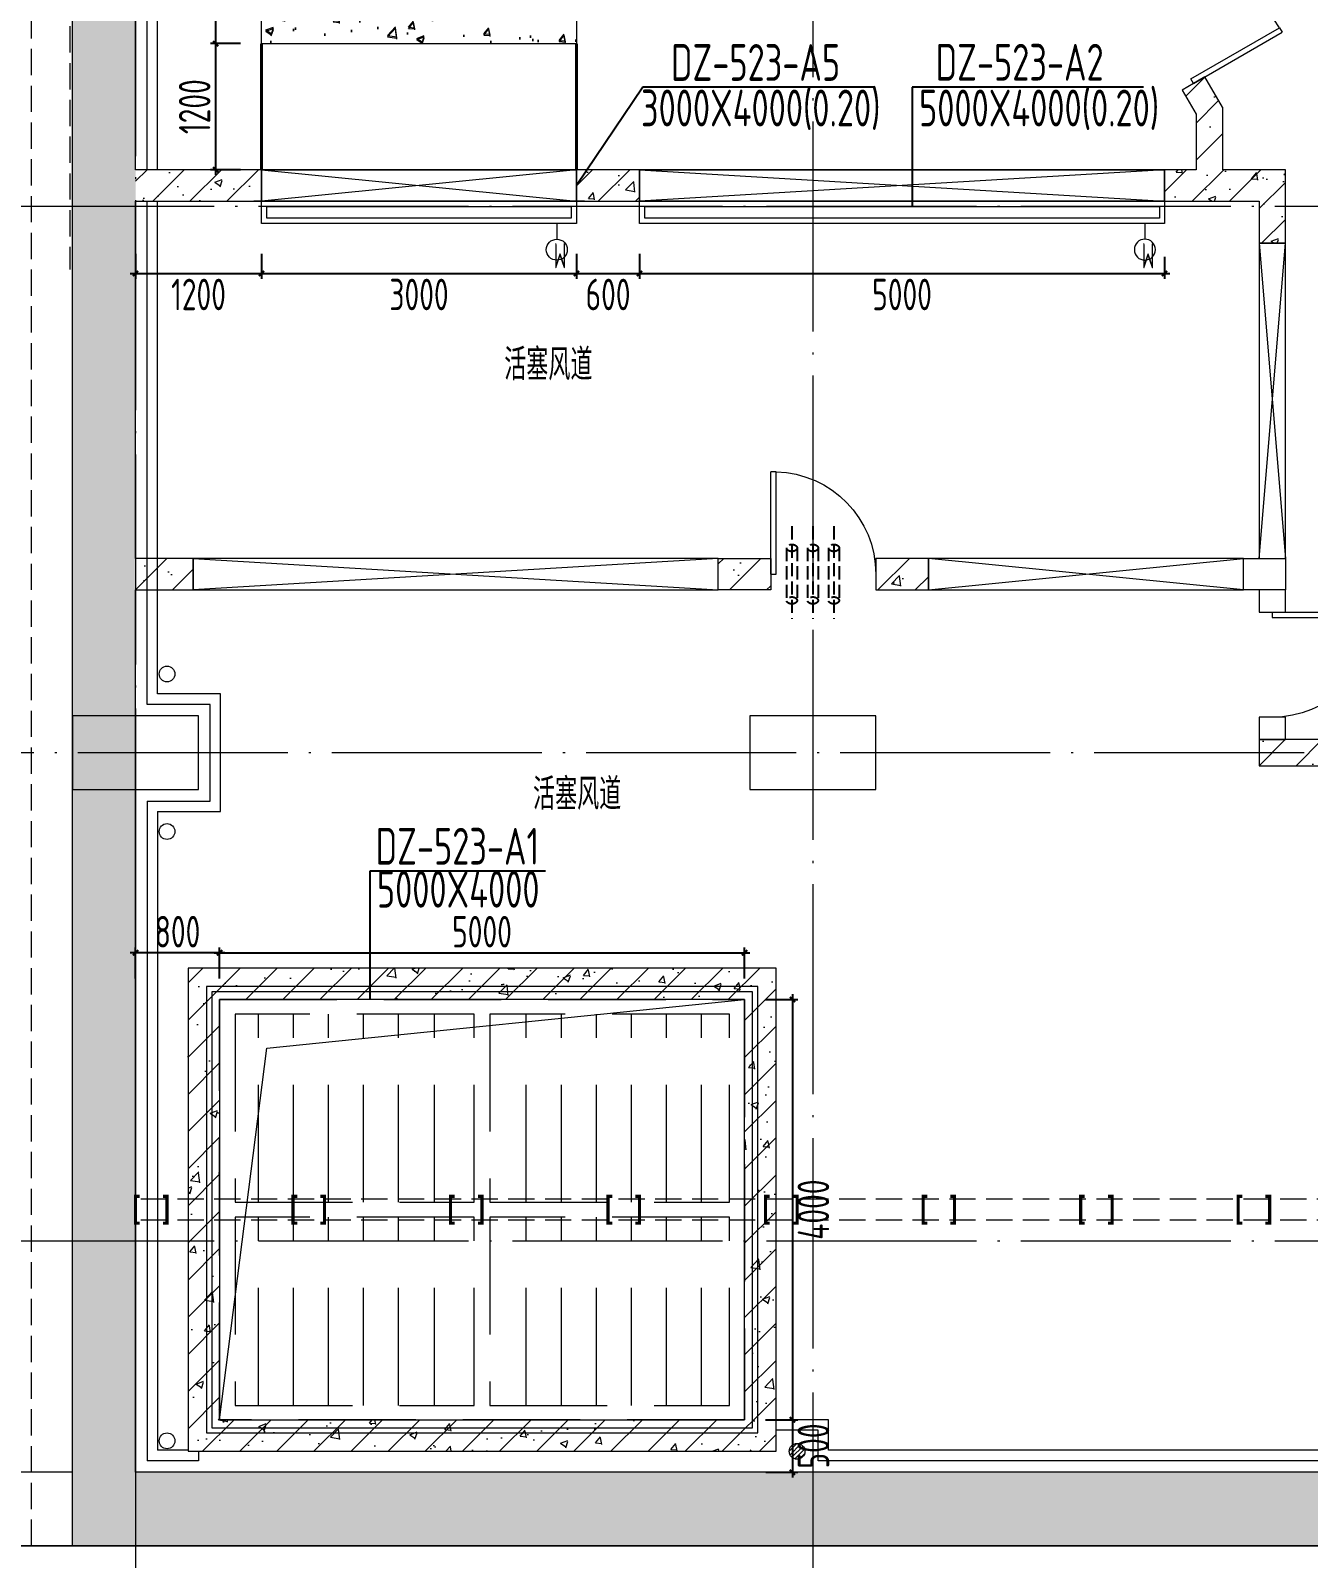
# Model space of a CAD drawing. Extents: x 4 to 13611208, y -605838 to 574722.
# Drawn here: x 13169947 to 13182117, y 181840 to 196385 of the extents above; entities that cross this region are included whole.
import ezdxf

# ---------------------------------------------------------------- set-up
doc = ezdxf.new("R2010")
doc.units = 0
doc.header["$LTSCALE"] = 1000
doc.header["$MEASUREMENT"] = 0
doc.linetypes.add('DASH', pattern=[0.35, 0.25, -0.1])
doc.linetypes.add('DOTE', pattern=[2.42, 2, -0.2, 0.02, -0.2])
for name, color, linetype, lineweight in [('pipe排水', 8, 'Continuous', 5), ('SDF-设备', 1, 'Continuous', 5), ('SDF-风管', 3, 'Continuous', 20), ('SDF-风阀', 51, 'Continuous', 5), ('建筑底图', 8, 'Continuous', 13)]:
    doc.layers.add(name, color=color, linetype=linetype, lineweight=lineweight)
doc.layers.add('SDF-标注', color=7, linetype='Continuous')
doc.styles.add('67', font='gbenor.shx', dxfattribs={"width": 0.7, "bigfont": 'hztxt.shx'})
doc.styles.add('C', font='HZTXT_E', dxfattribs={"width": 0.7, "bigfont": 'HZTXT'})
doc.styles.add('du', font='gbenor.shx', dxfattribs={"width": 0.8, "bigfont": 'hztxt.shx'})
doc.styles.get("Standard").update_dxf_attribs({"font": 'gbenor.shx', "bigfont": 'gbcbig.shx'})
doc.styles.add('晓游', font='gbenor.shx', dxfattribs={"width": 0.8, "bigfont": 'hztxt.shx'})
doc.dimstyles.new('67', dxfattribs={"dimscale": 100, "dimtxt": 3, "dimasz": 0.5, "dimexe": 0.5, "dimexo": 2, "dimgap": 0.5, "dimtad": 2, "dimdec": 0, "dimrnd": 5, "dimzin": 0, "dimdsep": 46, "dimtxsty": 'du', "dimblk": 'ARCHTICK', "dimcen": 0, "dimdle": 0.5, "dimclrd": 256, "dimclre": 256, "dimclrt": 256, "dimazin": 0, "dimtfac": 1, "dimtdec": 0, "dimtix": 1, "dimtmove": 2, "dimatfit": 3, "dimfxl": 100, "dimtolj": 1, "dimtzin": 0, "dimlwd": -1, "dimlwe": -1, "dimarcsym": 0})
doc.dimstyles.new('_TCH_ARCH', dxfattribs={"dimtxt": 3.5, "dimasz": 1, "dimexe": 1.5, "dimexo": 0, "dimgap": 0.5, "dimtad": 1, "dimdec": 0, "dimzin": 0, "dimdsep": 46, "dimtxsty": '晓游', "dimblk": 'ARCHTICK', "dimcen": 1, "dimdle": 1, "dimclrd": 256, "dimclre": 256, "dimclrt": 256, "dimazin": 2, "dimtfac": 1, "dimtdec": 0, "dimtix": 1, "dimtmove": 1, "dimatfit": 3, "dimldrblk": 'NONE', "dimtolj": 1, "dimtzin": 0, "dimlwd": -1, "dimlwe": -1, "dimarcsym": 0})
pattern_1 = [(45, (793255.26, 8e-09), (-176.7766953, 176.7766953), []), (50, (793255.26, 8e-09), (717.260183, -62.752135), [75, -825]), (355, (793255.26, 8e-09), (-138.751334, 752.192134), [60, -660]), (100.4514, (793315, -5.2), (578.50938, 689.439542), [63.74019, -701.14211]), (46.1842, (793255.26, 200), (1067.24105, -165.519014), [112.5, -1237.5]), (96.6356, (793344.2, 186.2), (934.662706, 974.11787), [95.61029, -1051.713]), (351.1842, (793255.3, 200), (934.66195, 974.1186), [90, -990]), (21, (793355.26, 150), (596.907052, -402.61889), [75, -825]), (326, (793355.26, 150), (243.31533, 725.150045), [60, -660]), (71.4514, (793405, 116.45), (840.22263, 322.530497), [63.74019, -701.14211]), (37.5, (793255.26, 8e-09), (12.1598553, 332.893854), [0, -652, 0, -670, 0, -662.5]), (7.5, (793255.26, 8e-09), (263.069537, 394.411712), [0, -382, 0, -637, 0, -252.5]), (327.5, (793032.26, 8e-09), (533.822436, -22.554872), [0, -250, 0, -780, 0, -1035]), (317.5, (792932.26, 8e-09), (583.18617, 100.104982), [0, -325, 0, -518, 0, -735])]

# ---------------------------------------------------------------- blocks, each defined once
blk = doc.blocks.new('地漏')
at = {"layer": 'pipe排水'}
h = blk.add_hatch(dxfattribs=at)
h.set_pattern_fill('ANSI31', color=8, scale=25, style=0)
h.set_pattern_definition([(45, (-444803.95, -349136.397), (-28.0633004, 28.0633004), [])])
h.paths.add_polyline_path([(100, 0, 1), (-100, 0, 1)])
blk.add_circle((0, 0), 100, dxfattribs=at)
blk = doc.blocks.new('$DorLib2D$00000001')
for p, q in [((0.45, 0.975), (0.5, 0.975)), ((0.45, 0), (0.45, 0.975)), ((0.5, 0), (0.5, 0.975)), ((0.5, 0), (0.45, 0))]:
    blk.add_line(p, q)
at = {"lineweight": 13}
blk.add_arc((0.475, 0), 0.975, 91.4693, 180, dxfattribs=at)
blk = doc.blocks.new('_FZH')
blk.add_lwpolyline([(-0.5, -0.5), (0.5, -0.5), (0.5, 0.5), (-0.5, 0.5)], close=True)
blk = doc.blocks.new('风机')
at = {"color": 1}
for p, q in [((-1000, 2000), (-1085, 1926)), ((-1085, 1926), (-942, 1882)), ((1000, 2000), (-1000, 2000)), ((1085, 1926), (942, 1882)), ((1000, 2000), (1085, 1926)), ((-942, 1882), (-1000, 1800)), ((1000, 1800), (-1000, 1800)), ((-1000, 1800), (-1000, 200)), ((942, 1882), (1000, 1800)), ((1000, 200), (1000, 1800)), ((1000, 1600), (-1000, 1600)), ((-450, 650), (-450, 1640)), ((-450, 1640), (450, 1640)), ((450, 650), (450, 1640)), ((-450, 1535), (-967, 1461)), ((-967, 1461), (-967, 1191)), ((450, 1522), (967, 1461)), ((967, 1461), (967, 1191)), ((-450, 1136), (-967, 1191)), ((450, 1146), (967, 1191)), ((-321, 1047), (-321, 310)), ((-321, 1047), (321, 1047)), ((321, 1047), (321, 310)), ((1000, 650), (-1000, 650)), ((-450, 650), (-321, 650)), ((321, 650), (450, 650)), ((-1000, 200), (1000, 200)), ((-942, 118), (-1000, 200)), ((942, 118), (1000, 200)), ((-1085, 74), (-942, 118)), ((-1000, 0), (-1085, 74)), ((-1000, 0), (1000, 0)), ((21, 110), (-121, 110)), ((-21, 110), (121, 110)), ((1085, 74), (942, 118)), ((1000, 0), (1085, 74))]:
    blk.add_line(p, q, dxfattribs=at)
for centre, radius, start, end in [((0, 1539), 461, 12.6544, 167.3456), ((-121, 310), 200, 180, 270), ((121, 310), 200, 270, 360)]:
    blk.add_arc(centre, radius, start, end, dxfattribs=at)
blk = doc.blocks.new('消声器(标准)')
at = {"color": 1}
for p, q in [((1000, 750), (300, 750)), ((700, 500), (0, 500)), ((1000, 250), (300, 250))]:
    blk.add_line(p, q, dxfattribs=at)
blk.add_lwpolyline([(0, 0), (1000, 0), (1000, 1000), (0, 1000)], close=True, dxfattribs=at)
at = {"color": 1, "style": '67', "width": 0.8, "flags": 1}
blk.add_attdef('1', (1000, 500), '', height=300, dxfattribs=at)
blk = doc.blocks.new('A$C236A5DBC')
at = {"layer": 'SDF-风管'}
for p, q in [((-1500, 2000), (0, 0)), ((0, 0), (1500, 2000))]:
    blk.add_line(p, q, dxfattribs=at)
at = {"layer": 'SDF-风管', "const_width": 35}
for points in [[(-1000, 0), (-1500, 2000)], [(1500, 2000), (1000, 0)], [(-1500, -4000), (-1000, -2000)], [(1500, -4000), (1000, -2000)]]:
    blk.add_lwpolyline(points, dxfattribs=at)
at = {"layer": 'SDF-风管'}
blk.add_lwpolyline([(-1500, -4000), (0, -2000), (1500, -4000)], dxfattribs=at)
at = {"layer": 'SDF-设备', "color": 1, "lineweight": -2, "xscale": -2.999999999999999, "rotation": 359.9999999999999}
for p, yscale in [((1500, 2000), 3), ((1500, -6000), 1.999999999999999)]:
    blk.add_blockref('消声器(标准)', p, dxfattribs=dict(at, yscale=yscale))
at = {"layer": 'SDF-设备', "color": 1, "xscale": -1, "rotation": 359.9999999999999}
blk.add_blockref('风机', (0, -2000), dxfattribs=at)
blk = doc.blocks.new('dasdfadfsa')
at = {"layer": 'SDF-风阀'}
for p, q in [((0, -232), (0, -444)), ((4950, -282), (50, -282)), ((50, -282), (50, -394)), ((4950, -394), (4950, -282)), ((5000, -444), (5000, -232)), ((50, -394), (4950, -394)), ((0, -444), (5000, -444)), ((188, -444), (188, -592))]:
    blk.add_line(p, q, dxfattribs=at)
blk.add_lwpolyline([(5000, -232), (0, -232), (0, 68), (5000, 68)], close=True, dxfattribs=at)
at = {"layer": 'SDF-风阀', "const_width": 15}
blk.add_lwpolyline([(5076, -232), (-76, -232)], dxfattribs=at)
at = {"layer": 'SDF-风阀'}
blk.add_circle((188, -692), 100, dxfattribs=at)
at = {"layer": 'SDF-风阀', "width": 0.6}
blk.add_text('M', height=240, rotation=180, dxfattribs=at).set_placement((217, -630))
blk = doc.blocks.new('_ArchTick')
at = {"color": 0, "linetype": 'ByBlock', "const_width": 0.4}
blk.add_lwpolyline([(-0.5, -0.5), (0.5, 0.5)], dxfattribs=at)
blk = doc.blocks.new('*D348')
at = {"layer": 'SDF-标注', "transparency": 16777216}
for p, q in [((13171947, 198260), (13171660, 198260)), ((13171710, 198310), (13171710, 196210)), ((13171947, 196260), (13171660, 196260))]:
    blk.add_line(p, q, dxfattribs=at)
at = {"layer": 'SDF-标注', "transparency": 16777216, "xscale": 50, "yscale": 50, "zscale": 50}
for p, rotation in [((13171710, 198260), 90), ((13171710, 196260), 270)]:
    blk.add_blockref('_ArchTick', p, dxfattribs=dict(at, rotation=rotation))
at = {"layer": 'SDF-标注', "transparency": 16777216, "insert": (13171510, 197260), "char_height": 300, "attachment_point": 5, "rotation": 90, "style": 'du'}
blk.add_mtext('\\A1;2000', dxfattribs=at)
blk = doc.blocks.new('*D349')
at = {"layer": 'SDF-标注', "transparency": 16777216}
for p, q in [((13171947, 196260), (13171660, 196260)), ((13171710, 196310), (13171710, 195010)), ((13171947, 195060), (13171660, 195060))]:
    blk.add_line(p, q, dxfattribs=at)
at = {"layer": 'SDF-标注', "transparency": 16777216, "xscale": 50, "yscale": 50, "zscale": 50}
for p, rotation in [((13171710, 196260), 90), ((13171710, 195060), 270)]:
    blk.add_blockref('_ArchTick', p, dxfattribs=dict(at, rotation=rotation))
at = {"layer": 'SDF-标注', "transparency": 16777216, "insert": (13171510, 195660), "char_height": 300, "attachment_point": 5, "rotation": 90, "style": 'du'}
blk.add_mtext('\\A1;1200', dxfattribs=at)
blk = doc.blocks.new('*D350')
at = {"layer": 'SDF-标注', "transparency": 16777216}
for p, q in [((13170947, 194260), (13170947, 194022)), ((13172147, 194260), (13172147, 194022)), ((13170897, 194072), (13172197, 194072))]:
    blk.add_line(p, q, dxfattribs=at)
at = {"layer": 'SDF-标注', "transparency": 16777216, "xscale": 50, "yscale": 50, "zscale": 50, "rotation": 180}
blk.add_blockref('_ArchTick', (13170947, 194072), dxfattribs=at)
at = {"layer": 'SDF-标注', "transparency": 16777216, "xscale": 50, "yscale": 50, "zscale": 50}
blk.add_blockref('_ArchTick', (13172147, 194072), dxfattribs=at)
at = {"layer": 'SDF-标注', "transparency": 16777216, "insert": (13171547, 193872), "char_height": 300, "attachment_point": 5, "style": 'du'}
blk.add_mtext('\\A1;1200', dxfattribs=at)
blk = doc.blocks.new('_None')
blk = doc.blocks.new('*D351')
at = {"layer": 'SDF-标注', "transparency": 16777216}
for p, q in [((13172147, 194260), (13172147, 194022)), ((13175147, 194260), (13175147, 194022)), ((13172097, 194072), (13175197, 194072))]:
    blk.add_line(p, q, dxfattribs=at)
at = {"layer": 'SDF-标注', "transparency": 16777216, "xscale": 50, "yscale": 50, "zscale": 50, "rotation": 180}
blk.add_blockref('_ArchTick', (13172147, 194072), dxfattribs=at)
at = {"layer": 'SDF-标注', "transparency": 16777216, "xscale": 50, "yscale": 50, "zscale": 50}
blk.add_blockref('_ArchTick', (13175147, 194072), dxfattribs=at)
at = {"layer": 'SDF-标注', "transparency": 16777216, "insert": (13173647, 193872), "char_height": 300, "attachment_point": 5, "style": 'du'}
blk.add_mtext('\\A1;3000', dxfattribs=at)
blk = doc.blocks.new('*D352')
at = {"layer": 'SDF-标注', "transparency": 16777216}
for p, q in [((13175147, 194260), (13175147, 194022)), ((13175747, 194260), (13175747, 194022)), ((13175097, 194072), (13175797, 194072))]:
    blk.add_line(p, q, dxfattribs=at)
at = {"layer": 'SDF-标注', "transparency": 16777216, "xscale": 50, "yscale": 50, "zscale": 50, "rotation": 180}
blk.add_blockref('_ArchTick', (13175147, 194072), dxfattribs=at)
at = {"layer": 'SDF-标注', "transparency": 16777216, "xscale": 50, "yscale": 50, "zscale": 50}
blk.add_blockref('_ArchTick', (13175747, 194072), dxfattribs=at)
at = {"layer": 'SDF-标注', "transparency": 16777216, "insert": (13175447, 193872), "char_height": 300, "attachment_point": 5, "style": 'du'}
blk.add_mtext('\\A1;600', dxfattribs=at)
blk = doc.blocks.new('dz3000')
at = {"layer": 'SDF-风阀'}
for p, q in [((0, -512), (0, -300)), ((50, -350), (2950, -350)), ((50, -462), (50, -350)), ((2950, -350), (2950, -462)), ((3000, -300), (3000, -512)), ((3000, -512), (0, -512)), ((2950, -462), (50, -462)), ((2812, -512), (2812, -661))]:
    blk.add_line(p, q, dxfattribs=at)
blk.add_lwpolyline([(0, -300), (3000, -300), (3000, 0), (0, 0)], close=True, dxfattribs=at)
at = {"layer": 'SDF-风阀', "const_width": 15}
blk.add_lwpolyline([(-76, -300), (3076, -300)], dxfattribs=at)
at = {"layer": 'SDF-风阀'}
blk.add_circle((2812, -761), 100, dxfattribs=at)
at = {"layer": 'SDF-风阀', "text_generation_flag": 4, "width": 0.6}
blk.add_text('M', height=240, dxfattribs=at).set_placement((2783, -698))
blk = doc.blocks.new('D电动组合风阀')
at = {"layer": 'SDF-风阀', "linetype": 'DASH'}
for p, q in [((82.2, 965.7), (82.2, 517.7)), ((148.9, 965.7), (148.9, 517.7)), ((215.6, 965.7), (215.6, 517.7)), ((282.2, 965.7), (282.2, 517.7)), ((348.9, 965.7), (348.9, 517.7)), ((416.3, 965.7), (416.3, 517.7)), ((590.9, 965.7), (590.9, 517.7)), ((659.2, 965.7), (659.2, 517.7)), ((725.9, 965.7), (725.9, 517.7)), ((792.6, 965.7), (792.6, 517.7)), ((859.2, 965.7), (859.2, 517.7)), ((925.9, 965.7), (925.9, 517.7)), ((82.2, 482.3), (82.2, 34.3)), ((148.9, 482.3), (148.9, 34.3)), ((215.6, 482.3), (215.6, 34.3)), ((282.2, 482.3), (282.2, 34.3)), ((348.9, 482.3), (348.9, 34.3)), ((416.3, 482.3), (416.3, 34.3)), ((590.9, 482.3), (590.9, 34.3)), ((659.2, 482.3), (659.2, 34.3)), ((725.9, 482.3), (725.9, 34.3)), ((792.6, 482.3), (792.6, 34.3)), ((859.2, 482.3), (859.2, 34.3)), ((925.9, 482.3), (925.9, 34.3))]:
    blk.add_line(p, q, dxfattribs=at)
for points in [[(0, 0), (1000, 0), (1000, 1000), (0, 1000)], [(0, 1000), (1000, 1000), (1000, 0), (0, 0)], [(1000, 1000), (1000, 0), (0, 0), (0, 1000)], [(28.6, 965.7), (28.6, 517.7), (485.5, 517.7), (485.5, 965.7)], [(515, 965.7), (515, 517.7), (970.4, 517.7), (970.4, 965.7)], [(28.6, 482.3), (28.6, 34.3), (485.5, 34.3), (485.5, 482.3)], [(515, 482.3), (515, 34.3), (970.4, 34.3), (970.4, 482.3)]]:
    blk.add_lwpolyline(points, close=True, dxfattribs=at)
at = {"layer": 'SDF-风阀', "linetype": 'DASH', "ltscale": 2}
blk.add_lwpolyline([(0, 1000), (0, 0), (1000, 0), (1000, 1000)], close=True, dxfattribs=at)
blk = doc.blocks.new('*D2046')
at = {"layer": 'SDF-标注', "transparency": 16777216}
for p, q in [((13177203, 187210), (13177203, 183110)), ((13176947, 187160), (13177253, 187160)), ((13176947, 183160), (13177253, 183160))]:
    blk.add_line(p, q, dxfattribs=at)
at = {"layer": 'SDF-标注', "transparency": 16777216, "xscale": 50, "yscale": 50, "zscale": 50}
for p, rotation in [((13177203, 187160), 90), ((13177203, 183160), 270)]:
    blk.add_blockref('_ArchTick', p, dxfattribs=dict(at, rotation=rotation))
at = {"layer": 'SDF-标注', "transparency": 16777216, "insert": (13177403, 185160), "char_height": 300, "attachment_point": 5, "rotation": 90, "style": 'du'}
blk.add_mtext('\\A1;4000', dxfattribs=at)
blk = doc.blocks.new('*D2047')
at = {"layer": 'SDF-标注', "transparency": 16777216}
for p, q in [((13176947, 183160), (13177253, 183160)), ((13177203, 183210), (13177203, 182610)), ((13176950, 182660), (13177253, 182660))]:
    blk.add_line(p, q, dxfattribs=at)
at = {"layer": 'SDF-标注', "transparency": 16777216, "xscale": 50, "yscale": 50, "zscale": 50}
for p, rotation in [((13177203, 183160), 90), ((13177203, 182660), 270)]:
    blk.add_blockref('_ArchTick', p, dxfattribs=dict(at, rotation=rotation))
at = {"layer": 'SDF-标注', "transparency": 16777216, "insert": (13177403, 182910), "char_height": 300, "attachment_point": 5, "rotation": 90, "style": 'du'}
blk.add_mtext('\\A1;500', dxfattribs=at)
blk = doc.blocks.new('*D2048')
at = {"layer": 'SDF-标注', "transparency": 16777216}
for p, q in [((13171747, 187360), (13171747, 187656)), ((13176747, 187360), (13176747, 187656)), ((13171697, 187606), (13176797, 187606))]:
    blk.add_line(p, q, dxfattribs=at)
at = {"layer": 'SDF-标注', "transparency": 16777216, "xscale": 50, "yscale": 50, "zscale": 50, "rotation": 180}
blk.add_blockref('_ArchTick', (13171747, 187606), dxfattribs=at)
at = {"layer": 'SDF-标注', "transparency": 16777216, "xscale": 50, "yscale": 50, "zscale": 50}
blk.add_blockref('_ArchTick', (13176747, 187606), dxfattribs=at)
at = {"layer": 'SDF-标注', "transparency": 16777216, "insert": (13174247, 187806), "char_height": 300, "attachment_point": 5, "style": 'du'}
blk.add_mtext('\\A1;5000', dxfattribs=at)
blk = doc.blocks.new('*D2049')
at = {"layer": 'SDF-标注', "transparency": 16777216}
for p, q in [((13170947, 187360), (13170947, 187656)), ((13171747, 187360), (13171747, 187656)), ((13171797, 187606), (13170897, 187606))]:
    blk.add_line(p, q, dxfattribs=at)
at = {"layer": 'SDF-标注', "transparency": 16777216, "xscale": 50, "yscale": 50, "zscale": 50, "rotation": 180}
blk.add_blockref('_ArchTick', (13170947, 187606), dxfattribs=at)
at = {"layer": 'SDF-标注', "transparency": 16777216, "xscale": 50, "yscale": 50, "zscale": 50}
blk.add_blockref('_ArchTick', (13171747, 187606), dxfattribs=at)
at = {"layer": 'SDF-标注', "transparency": 16777216, "insert": (13171347, 187806), "char_height": 300, "attachment_point": 5, "style": 'du'}
blk.add_mtext('\\A1;800', dxfattribs=at)
blk = doc.blocks.new('*D2278')
at = {"layer": 'SDF-标注', "transparency": 16777216}
for p, q in [((13175747, 194260), (13175747, 194022)), ((13180747, 194229), (13180747, 194022)), ((13175697, 194072), (13180797, 194072))]:
    blk.add_line(p, q, dxfattribs=at)
at = {"layer": 'SDF-标注', "transparency": 16777216, "xscale": 50, "yscale": 50, "zscale": 50, "rotation": 180}
blk.add_blockref('_ArchTick', (13175747, 194072), dxfattribs=at)
at = {"layer": 'SDF-标注', "transparency": 16777216, "xscale": 50, "yscale": 50, "zscale": 50}
blk.add_blockref('_ArchTick', (13180747, 194072), dxfattribs=at)
at = {"layer": 'SDF-标注', "transparency": 16777216, "insert": (13178247, 193872), "char_height": 300, "attachment_point": 5, "style": 'du'}
blk.add_mtext('\\A1;5000', dxfattribs=at)

msp = doc.modelspace()

# ---------------------------------------------------------------- hatches: boundary and pattern name
at = {"layer": '建筑底图'}
h = msp.add_hatch(dxfattribs=at)
h.set_pattern_fill('钢筋混凝土', color=256, scale=100, style=0)
h.set_pattern_definition(pattern_1)
h.paths.add_polyline_path([(13170347.4, 181959.5), (13170947.4, 181959.5), (13170947.4, 207459.5), (13170347.4, 207459.5)])
h = msp.add_hatch(dxfattribs=at)
h.set_pattern_fill('混凝土', color=256, scale=100, style=0)
h.set_pattern_definition([(50, (793255.26, -12), (717.260183, -62.752135), [75, -825]), (355, (793255.26, -12), (-138.751334, 752.192134), [60, -660]), (100.4514, (793315, -17.2), (578.50938, 689.439542), [63.74019, -701.14211]), (46.1842, (793255.26, 188), (1067.24105, -165.519014), [112.5, -1237.5]), (96.6356, (793344.2, 174.2), (934.662706, 974.11787), [95.61029, -1051.713]), (351.1842, (793255.3, 188), (934.66195, 974.1186), [90, -990]), (21, (793355.26, 138), (596.907052, -402.61889), [75, -825]), (326, (793355.26, 138), (243.31533, 725.150045), [60, -660]), (71.4514, (793405, 104.45), (840.22263, 322.530497), [63.74019, -701.14211]), (37.5, (793255.26, -12), (12.1598553, 332.893854), [0, -652, 0, -670, 0, -662.5]), (7.5, (793255.26, -12), (263.069537, 394.411712), [0, -382, 0, -637, 0, -252.5]), (327.5, (793032.26, -12), (533.822436, -22.554872), [0, -250, 0, -780, 0, -1035]), (317.5, (792932.26, -12), (583.18617, 100.104982), [0, -325, 0, -518, 0, -735])])
h.paths.add_polyline_path([(13175147.4, 196259.5), (13172147.4, 196259.5), (13172147.4, 198259.5), (13175147.4, 198259.5)])
h = msp.add_hatch(dxfattribs=at)
h.set_pattern_fill('混凝土', color=256, scale=100, style=0)
h.set_pattern_definition([(50, (793255.26, 8e-09), (717.260183, -62.752135), [75, -825]), (355, (793255.26, 8e-09), (-138.751334, 752.192134), [60, -660]), (100.4514, (793315, -5.2), (578.50938, 689.439542), [63.74019, -701.14211]), (46.1842, (793255.26, 200), (1067.24105, -165.519014), [112.5, -1237.5]), (96.6356, (793344.2, 186.2), (934.662706, 974.11787), [95.61029, -1051.713]), (351.1842, (793255.3, 200), (934.66195, 974.1186), [90, -990]), (21, (793355.26, 150), (596.907052, -402.61889), [75, -825]), (326, (793355.26, 150), (243.31533, 725.150045), [60, -660]), (71.4514, (793405, 116.45), (840.22263, 322.530497), [63.74019, -701.14211]), (37.5, (793255.26, 8e-09), (12.1598553, 332.893854), [0, -652, 0, -670, 0, -662.5]), (7.5, (793255.26, 8e-09), (263.069537, 394.411712), [0, -382, 0, -637, 0, -252.5]), (327.5, (793032.26, 8e-09), (533.822436, -22.554872), [0, -250, 0, -780, 0, -1035]), (317.5, (792932.26, 8e-09), (583.18617, 100.104982), [0, -325, 0, -518, 0, -735])])
h.paths.add_polyline_path([(13175147.4, 196259.5), (13172147.4, 196259.5), (13172147.4, 198259.5), (13175147.4, 198259.5)])
h = msp.add_hatch(dxfattribs=at)
h.set_pattern_fill('钢筋混凝土', color=256, scale=100, style=0)
h.set_pattern_definition(pattern_1)
h.paths.add_polyline_path([(13181130.6, 195943.6), (13180914.1, 195818.6), (13181047.4, 195587.8), (13181047.4, 195059.5), (13180747.4, 195059.5), (13180747.4, 194759.5), (13181647.4, 194759.5), (13181647.4, 194359.5), (13181897.4, 194359.5), (13181897.4, 195059.5), (13181297.4, 195059.5), (13181297.4, 195654.8)])
h = msp.add_hatch(dxfattribs=at)
h.set_pattern_fill('钢筋混凝土', color=256, scale=100, style=0)
h.set_pattern_definition(pattern_1)
edge = h.paths.add_edge_path()
edge.add_line((13170947.4, 194759.5), (13172147.4, 194759.5))
edge.add_line((13172147.4, 194759.5), (13172147.4, 195059.5))
edge.add_line((13172147.4, 195059.5), (13170947.4, 195059.5))
h = msp.add_hatch(dxfattribs=at)
h.set_pattern_fill('钢筋混凝土', color=256, scale=100, style=0)
h.set_pattern_definition(pattern_1)
h.paths.add_polyline_path([(13175147.4, 194759.5), (13175747.4, 194759.5), (13175747.4, 195059.5), (13175147.4, 195059.5)])
h = msp.add_hatch(dxfattribs=at)
h.set_pattern_fill('钢筋混凝土', color=256, scale=100, style=0)
h.set_pattern_definition(pattern_1)
edge = h.paths.add_edge_path()
edge.add_line((13170947.4, 191059.5), (13171497.4, 191059.5))
edge.add_line((13171497.4, 191059.5), (13171497.4, 191359.5))
edge.add_line((13171497.4, 191359.5), (13170947.4, 191359.5))
h = msp.add_hatch(dxfattribs=at)
h.set_pattern_fill('钢筋混凝土', color=256, scale=100, style=0)
h.set_pattern_definition(pattern_1)
h.paths.add_polyline_path([(13176997.4, 191059.5), (13176497.4, 191059.5), (13176497.4, 191359.5), (13176997.4, 191359.5)])
h = msp.add_hatch(dxfattribs=at)
h.set_pattern_fill('钢筋混凝土', color=256, scale=100, style=0)
h.set_pattern_definition(pattern_1)
h.paths.add_polyline_path([(13178497.4, 191359.5), (13177997.4, 191359.5), (13177997.4, 191059.5), (13178497.4, 191059.5)])
h = msp.add_hatch(dxfattribs=at)
h.set_pattern_fill('钢筋混凝土', color=256, scale=100, style=0)
h.set_pattern_definition(pattern_1)
h.paths.add_polyline_path([(13182097.4, 189384.5), (13181647.4, 189384.5), (13181647.4, 189634.5), (13182097.4, 189634.5)])
h = msp.add_hatch(dxfattribs=at)
h.set_pattern_fill('钢筋混凝土', color=256, scale=100, style=0)
h.set_pattern_definition(pattern_1)
h.paths.add_polyline_path([(13181647.4, 189384.5), (13183547.4, 189384.5), (13183547.4, 189634.5), (13181647.4, 189634.5)])
h = msp.add_hatch(dxfattribs=at)
h.set_pattern_fill('钢筋混凝土', color=256, scale=100, style=0)
h.set_pattern_definition(pattern_1)
h.paths.add_polyline_path([(13177047.4, 187459.5), (13171447.4, 187459.5), (13171447.4, 182859.5), (13177047.4, 182859.5)])
h.paths.add_polyline_path([(13176747.4, 187159.5), (13171747.4, 187159.5), (13171747.4, 183159.5), (13176747.4, 183159.5)], flags=16)
h = msp.add_hatch(dxfattribs=at)
h.set_pattern_fill('钢筋混凝土', color=8, scale=100, style=0)
h.set_pattern_definition(pattern_1)
h.paths.add_polyline_path([(13207597.4, 183509.5), (13237197.4, 183509.5), (13237197.4, 184209.5), (13206897.4, 184209.5), (13206897.4, 182659.5), (13170947.4, 182659.5), (13170947.4, 181959.5), (13207597.4, 181959.5)])

# ---------------------------------------------------------------- linework, layer by layer
at = {"layer": 'SDF-设备', "color": 1, "const_width": 30}
for points in [[(13172147.4, 196259.5), (13172147.4, 195059.5)], [(13175147.4, 196259.5), (13175147.4, 195059.5)]]:
    msp.add_lwpolyline(points, dxfattribs=at)
at = {"layer": '建筑底图', "linetype": 'DOTE'}
for p, q in [((13177397.4, 224559.5), (13177397.4, 180083)), ((13170947.4, 211710.3), (13170947.4, 176862.5))]:
    msp.add_line(p, q, dxfattribs=at)
at = {"layer": '建筑底图'}
for p, q in [((13170347.4, 181959.5), (13170347.4, 211113.3)), ((13170947.4, 195059.5), (13170947.4, 200159.5)), ((13171057.4, 195059.5), (13171057.4, 199449.5)), ((13171157.4, 195059.5), (13171157.4, 199349.5)), ((13181130.6, 195943.6), (13180914.1, 195818.6)), ((13181130.6, 195943.6), (13180914.1, 195818.6)), ((13181297.4, 195654.8), (13181130.6, 195943.6)), ((13180914.1, 195818.6), (13181047.4, 195587.8)), ((13181297.4, 195654.8), (13181297.4, 195059.5)), ((13181047.4, 195587.8), (13181047.4, 195059.5)), ((13175147.4, 195059.5), (13172147.4, 194759.5)), ((13172147.4, 195059.5), (13175147.4, 194759.5)), ((13175747.4, 195059.5), (13180747.4, 194759.5)), ((13180747.4, 195059.5), (13175747.4, 194759.5)), ((13180747.4, 195059.5), (13180747.4, 194759.5)), ((13181047.4, 195059.5), (13180747.4, 195059.5)), ((13181897.4, 195059.5), (13181297.4, 195059.5)), ((13181897.4, 194359.5), (13181897.4, 195059.5)), ((13170947.4, 191359.5), (13170947.4, 194759.5)), ((13171057.4, 189969.5), (13171057.4, 194759.5)), ((13171157.4, 190069.5), (13171157.4, 194759.5)), ((13180747.4, 194759.5), (13181647.4, 194759.5)), ((13181647.4, 194759.5), (13181647.4, 194359.5)), ((13181647.4, 194359.5), (13181897.4, 191359.5)), ((13181647.4, 191359.5), (13181897.4, 194359.5)), ((13181647.4, 194359.5), (13181897.4, 194359.5)), ((13176497.4, 191359.5), (13171497.4, 191059.5)), ((13171497.4, 191359.5), (13176497.4, 191059.5)), ((13178497.4, 191059.5), (13181497.4, 191359.5)), ((13181497.4, 191059.5), (13178497.4, 191359.5)), ((13181497.4, 191359.5), (13181897.4, 191359.5)), ((13181497.4, 191059.5), (13181497.4, 191359.5)), ((13181897.4, 191359.5), (13181897.4, 191059.5)), ((13170947.4, 189159.5), (13170947.4, 191059.5)), ((13181897.4, 191059.5), (13181497.4, 191059.5)), ((13181647.4, 191059.5), (13181647.4, 190847)), ((13181897.4, 191059.5), (13181647.4, 191059.5)), ((13181897.4, 190847), (13181897.4, 191059.5)), ((13181647.4, 190847), (13181897.4, 190847)), ((13171657.4, 189969.5), (13171057.4, 189969.5)), ((13171757.4, 190069.5), (13171157.4, 190069.5)), ((13171657.4, 189049.5), (13171657.4, 189969.5)), ((13171757.4, 188949.5), (13171757.4, 190069.5)), ((13181897.4, 189847), (13181647.4, 189847)), ((13181647.4, 189847), (13181647.4, 189634.5)), ((13181897.4, 189634.5), (13181897.4, 189847)), ((13181647.4, 189634.5), (13181897.4, 189634.5)), ((13170947.4, 182659.5), (13170947.4, 189159.5)), ((13170947.4, 189159.5), (13170947.4, 182659.5)), ((13171057.4, 189049.5), (13171057.4, 182769.5)), ((13171057.4, 189049.5), (13171657.4, 189049.5)), ((13171157.4, 188949.5), (13171157.4, 182869.5)), ((13171157.4, 188949.5), (13171757.4, 188949.5)), ((13177547.4, 183159.5), (13177047.4, 183159.5)), ((13177547.4, 182869.5), (13177547.4, 183159.5)), ((13177447.4, 183059.5), (13177047.4, 183059.5)), ((13177447.4, 182769.5), (13177447.4, 183059.5)), ((13171447.4, 182869.5), (13171157.4, 182869.5)), ((13171547.4, 182859.5), (13171547.4, 182769.5)), ((13189447.4, 182869.5), (13177547.4, 182869.5)), ((13171547.4, 182769.5), (13171057.4, 182769.5)), ((13189547.4, 182769.5), (13177447.4, 182769.5)), ((13206897.4, 182659.5), (13170947.4, 182659.5)), ((13170347.4, 181959.5), (13168947.4, 181959.5)), ((13207597.4, 181959.5), (13170347.4, 181959.5))]:
    msp.add_line(p, q, dxfattribs=at)
at = {"layer": '建筑底图', "linetype": 'DASH'}
for p, q in [((13169957.4, 181959.5), (13169957.4, 207459.5)), ((13170322.8, 200274.8), (13170322.8, 194109.5)), ((13189447.4, 185259.5), (13170947.4, 185259.5)), ((13189447.4, 185059.5), (13170947.4, 185059.5))]:
    msp.add_line(p, q, dxfattribs=at)
at = {"layer": '建筑底图', "color": 8, "linetype": 'DOTE'}
for p, q in [((13474197.4, 194709.5), (13119297.4, 194709.5)), ((13232897.4, 189509.5), (13119297.4, 189509.5)), ((13474197.4, 184859.5), (13119297.4, 184859.5))]:
    msp.add_line(p, q, dxfattribs=at)
at = {"layer": '建筑底图', "linetype": 'DASH', "lineweight": -3, "ltscale": 0.5}
for p, q in [((13177197.4, 191665.2), (13177197.4, 190784.8)), ((13177397.4, 191665.2), (13177397.4, 190784.8)), ((13177597.4, 191665.2), (13177597.4, 190784.8)), ((13177147.4, 191459.5), (13177147.4, 190959.5)), ((13177147.4, 191459.5), (13177147.4, 190959.5)), ((13177247.4, 191459.5), (13177247.4, 190959.5)), ((13177347.4, 191459.5), (13177347.4, 190959.5)), ((13177347.4, 191459.5), (13177347.4, 190959.5)), ((13177447.4, 191459.5), (13177447.4, 190959.5)), ((13177547.4, 191459.5), (13177547.4, 190959.5)), ((13177547.4, 191459.5), (13177547.4, 190959.5)), ((13177647.4, 191459.5), (13177647.4, 190959.5))]:
    msp.add_line(p, q, dxfattribs=at)
at = {"layer": '建筑底图', "linetype": 'DASH', "ltscale": 2}
msp.add_line((13170347.4, 182659.5), (13167747.4, 182659.5), dxfattribs=at)
at = {"layer": '建筑底图'}
for points in [[(13175147.4, 196259.5), (13172147.4, 196259.5), (13172147.4, 198259.5), (13175147.4, 198259.5)], [(13172147.4, 195059.5), (13175147.4, 195059.5), (13175147.4, 194759.5), (13172147.4, 194759.5)], [(13175147.4, 194759.5), (13175747.4, 194759.5), (13175747.4, 195059.5), (13175147.4, 195059.5)], [(13180747.4, 194759.5), (13175747.4, 194759.5), (13175747.4, 195059.5), (13180747.4, 195059.5)], [(13181897.4, 194359.5), (13181647.4, 194359.5), (13181647.4, 191359.5), (13181897.4, 191359.5)], [(13171497.4, 191059.5), (13176497.4, 191059.5), (13176497.4, 191359.5), (13171497.4, 191359.5)], [(13176997.4, 191059.5), (13176497.4, 191059.5), (13176497.4, 191359.5), (13176997.4, 191359.5)], [(13178497.4, 191359.5), (13177997.4, 191359.5), (13177997.4, 191059.5), (13178497.4, 191059.5)], [(13178497.4, 191059.5), (13181497.4, 191059.5), (13181497.4, 191359.5), (13178497.4, 191359.5)], [(13181647.4, 189384.5), (13183547.4, 189384.5), (13183547.4, 189634.5), (13181647.4, 189634.5)], [(13177047.4, 187459.5), (13171447.4, 187459.5), (13171447.4, 182859.5), (13177047.4, 182859.5)], [(13176872.4, 187284.5), (13171622.4, 187284.5), (13171622.4, 183034.5), (13176872.4, 183034.5)], [(13176822.4, 187234.5), (13171672.4, 187234.5), (13171672.4, 183084.5), (13176822.4, 183084.5)], [(13176747.4, 187159.5), (13171747.4, 187159.5), (13171747.4, 183159.5), (13176747.4, 183159.5)], [(13171747.4, 183159.5), (13172196.8, 186696.1), (13176747.4, 187159.5), (13171747.4, 187159.5)]]:
    msp.add_lwpolyline(points, close=True, dxfattribs=at)
for points in [[(13170947.4, 194759.5), (13172147.4, 194759.5), (13172147.4, 195059.5), (13170947.4, 195059.5)], [(13170947.4, 191059.5), (13171497.4, 191059.5), (13171497.4, 191359.5), (13170947.4, 191359.5)]]:
    msp.add_lwpolyline(points, dxfattribs=at)
at = {"layer": '建筑底图', "const_width": 30}
for points in [[(13170987.4, 185032), (13170947.4, 185032), (13170947.4, 185287), (13170987.4, 185287)], [(13171207.4, 185032), (13171247.4, 185032), (13171247.4, 185287), (13171207.4, 185287)], [(13172487.4, 185032), (13172447.4, 185032), (13172447.4, 185287), (13172487.4, 185287)], [(13172707.4, 185032), (13172747.4, 185032), (13172747.4, 185287), (13172707.4, 185287)], [(13173987.4, 185032), (13173947.4, 185032), (13173947.4, 185287), (13173987.4, 185287)], [(13174207.4, 185032), (13174247.4, 185032), (13174247.4, 185287), (13174207.4, 185287)], [(13175487.4, 185032), (13175447.4, 185032), (13175447.4, 185287), (13175487.4, 185287)], [(13175707.4, 185032), (13175747.4, 185032), (13175747.4, 185287), (13175707.4, 185287)], [(13176987.4, 185032), (13176947.4, 185032), (13176947.4, 185287), (13176987.4, 185287)], [(13177207.4, 185032), (13177247.4, 185032), (13177247.4, 185287), (13177207.4, 185287)], [(13178487.4, 185032), (13178447.4, 185032), (13178447.4, 185287), (13178487.4, 185287)], [(13178707.4, 185032), (13178747.4, 185032), (13178747.4, 185287), (13178707.4, 185287)], [(13179987.4, 185032), (13179947.4, 185032), (13179947.4, 185287), (13179987.4, 185287)], [(13180207.4, 185032), (13180247.4, 185032), (13180247.4, 185287), (13180207.4, 185287)], [(13181487.4, 185032), (13181447.4, 185032), (13181447.4, 185287), (13181487.4, 185287)], [(13181707.4, 185032), (13181747.4, 185032), (13181747.4, 185287), (13181707.4, 185287)]]:
    msp.add_lwpolyline(points, dxfattribs=at)
at = {"layer": '建筑底图', "color": 8}
msp.add_lwpolyline([(13168947.4, 181959.5), (13207597.4, 181959.5), (13207597.4, 183509.5), (13311597.4, 183509.5), (13311597.4, 184159.5), (13438197.4, 184159.5), (13438197.4, 183959.5), (13443697.4, 183959.5), (13443697.4, 171509.5), (13434297, 171509.5), (13434297, 165209.5), (13477297.4, 165209.5)], dxfattribs=at)
at = {"layer": '建筑底图'}
for centre in [(13171247.4, 190259.5), (13171247.4, 188759.5), (13171247.4, 182959.5), (13171247.4, 182959.5), (13177247.4, 182859.5)]:
    msp.add_circle(centre, 75, dxfattribs=at)
at = {"layer": '建筑底图', "linetype": 'DASH', "lineweight": -3, "ltscale": 0.5}
for centre in [(13177197.4, 191459.5), (13177397.4, 191459.5), (13177597.4, 191459.5), (13177197.4, 190959.5), (13177397.4, 190959.5), (13177597.4, 190959.5)]:
    msp.add_ellipse(centre, major_axis=(-50, 0), ratio=0.6701912, start_param=3.1415927, end_param=9.424778, dxfattribs=at)

# ---------------------------------------------------------------- block references
at = {"layer": 'SDF-设备'}
msp.add_blockref('A$C236A5DBC', (13173647.4, 202259.5), dxfattribs=at)
at = {"layer": 'SDF-风阀'}
msp.add_blockref('dz3000', (13172147.4, 195059.5), dxfattribs=at)
at = {"layer": 'SDF-风阀', "xscale": -1}
msp.add_blockref('dasdfadfsa', (13180747.4, 194991), dxfattribs=at)
at = {"layer": 'SDF-风阀', "color": 8, "xscale": 5, "yscale": 4, "rotation": 180}
msp.add_blockref('D电动组合风阀', (13176747.4, 187159.5), dxfattribs=at)
at = {"layer": '建筑底图', "yscale": -1000}
for p, xscale, zscale, rotation in [((13180772.4, 196314.1), -1000, -1000, 120.0000000000339), ((13177497.4, 191209.5), 1000, 1000, 180), ((13181772.4, 190347), 1000, 1000, 90)]:
    msp.add_blockref('$DorLib2D$00000001', p, dxfattribs=dict(at, xscale=xscale, zscale=zscale, rotation=rotation))
at = {"layer": '建筑底图', "lineweight": 30, "xscale": 1200, "yscale": 700, "zscale": 700, "rotation": 180}
for p in [(13170947.4, 189509.5), (13177397.4, 189509.5)]:
    msp.add_blockref('_FZH', p, dxfattribs=at)
at = {"layer": '建筑底图', "ltscale": 3.5, "xscale": 0.7499999999999998, "yscale": 0.7499999999999998, "zscale": 0.7499999999999998}
msp.add_blockref('地漏', (13177247.4, 182859.5), dxfattribs=at)

# ---------------------------------------------------------------- texts
at = {"layer": 'SDF-标注', "style": '晓游', "width": 0.8}
for s, p in [('DZ-523-A5', (13176046, 195905.9, 0)), ('DZ-523-A2', (13178566.1, 195907.9, 0)), ('3000X4000(0.20)', (13175760.7, 195472.4, 0)), ('5000X4000(0.20)', (13178408.8, 195472.4, 0)), ('DZ-523-A1', (13173233, 188444.3, 0)), ('5000X4000', (13173245.8, 188035.3, 0))]:
    msp.add_text(s, height=350, dxfattribs=at).set_placement(p)
at = {"layer": '建筑底图', "style": 'C', "width": 0.7}
for p in [(13174458.5, 193055.3), (13174732.7, 188966.4)]:
    msp.add_text('活塞风道', height=300, dxfattribs=at).set_placement(p)

# ---------------------------------------------------------------- dimensions: what is measured, and where the dimension line sits
at = {"layer": 'SDF-标注'}
for base, p1, p2, picture, middle in [((13171710.2, 196259.5), (13172147.4, 198259.5), (13172147.4, 196259.5), '*D348', (13171510.2, 197259.5)), ((13171710.2, 195059.5), (13172147.4, 196259.5), (13172147.4, 195059.5), '*D349', (13171510.2, 195659.5)), ((13177202.7, 183159.5), (13176747.4, 187159.5), (13176747.4, 183159.5), '*D2046', (13177402.7, 185159.5)), ((13177202.7, 182659.5), (13176747.4, 183159.5), (13176749.5, 182659.5), '*D2047', (13177402.7, 182909.5))]:
    dim = msp.add_linear_dim(base=base, p1=p1, p2=p2, angle=90, dimstyle='67', dxfattribs=at)
    dim.commit()
    dim.dimension.update_dxf_attribs({"geometry": picture, "text_midpoint": middle})
for base, p1, p2, picture, middle in [((13172147.4, 194072.2), (13170947.4, 194459.5), (13172147.4, 194459.5), '*D350', (13171547.4, 193872.2)), ((13175147.4, 194072.2), (13172147.4, 194459.5), (13175147.4, 194459.5), '*D351', (13173647.4, 193872.2)), ((13175747.4, 194072.2), (13175147.4, 194459.5), (13175747.4, 194459.5), '*D352', (13175447.4, 193872.2)), ((13180747.4, 194072.2), (13175747.4, 194459.5), (13180747.4, 194429.4), '*D2278', (13178247.4, 193872.2)), ((13170947.4, 187605.8), (13171747.4, 187159.5), (13170947.4, 187160.4), '*D2049', (13171347.4, 187805.8)), ((13176747.4, 187605.8), (13171747.4, 187159.5), (13176747.4, 187159.5), '*D2048', (13174247.4, 187805.8))]:
    dim = msp.add_linear_dim(base=base, p1=p1, p2=p2, dimstyle='67', dxfattribs=at)
    dim.commit()
    dim.dimension.update_dxf_attribs({"geometry": picture, "text_midpoint": middle})

# ---------------------------------------------------------------- leaders
for points in [[(13177984.1, 195844.4), (13175780, 195844.4), (13175147.4, 194909.5)], [(13180546.4, 195844.4), (13178342.4, 195844.4), (13178342.4, 194709.5)], [(13174851.9, 188380.8), (13173179.4, 188380.8), (13173179.4, 187159.5)]]:
    msp.add_leader(points, dimstyle='_TCH_ARCH', override={"dimgap": 0.5, "dimtad": 0}, dxfattribs=at)

doc.saveas('drawing.dxf')
